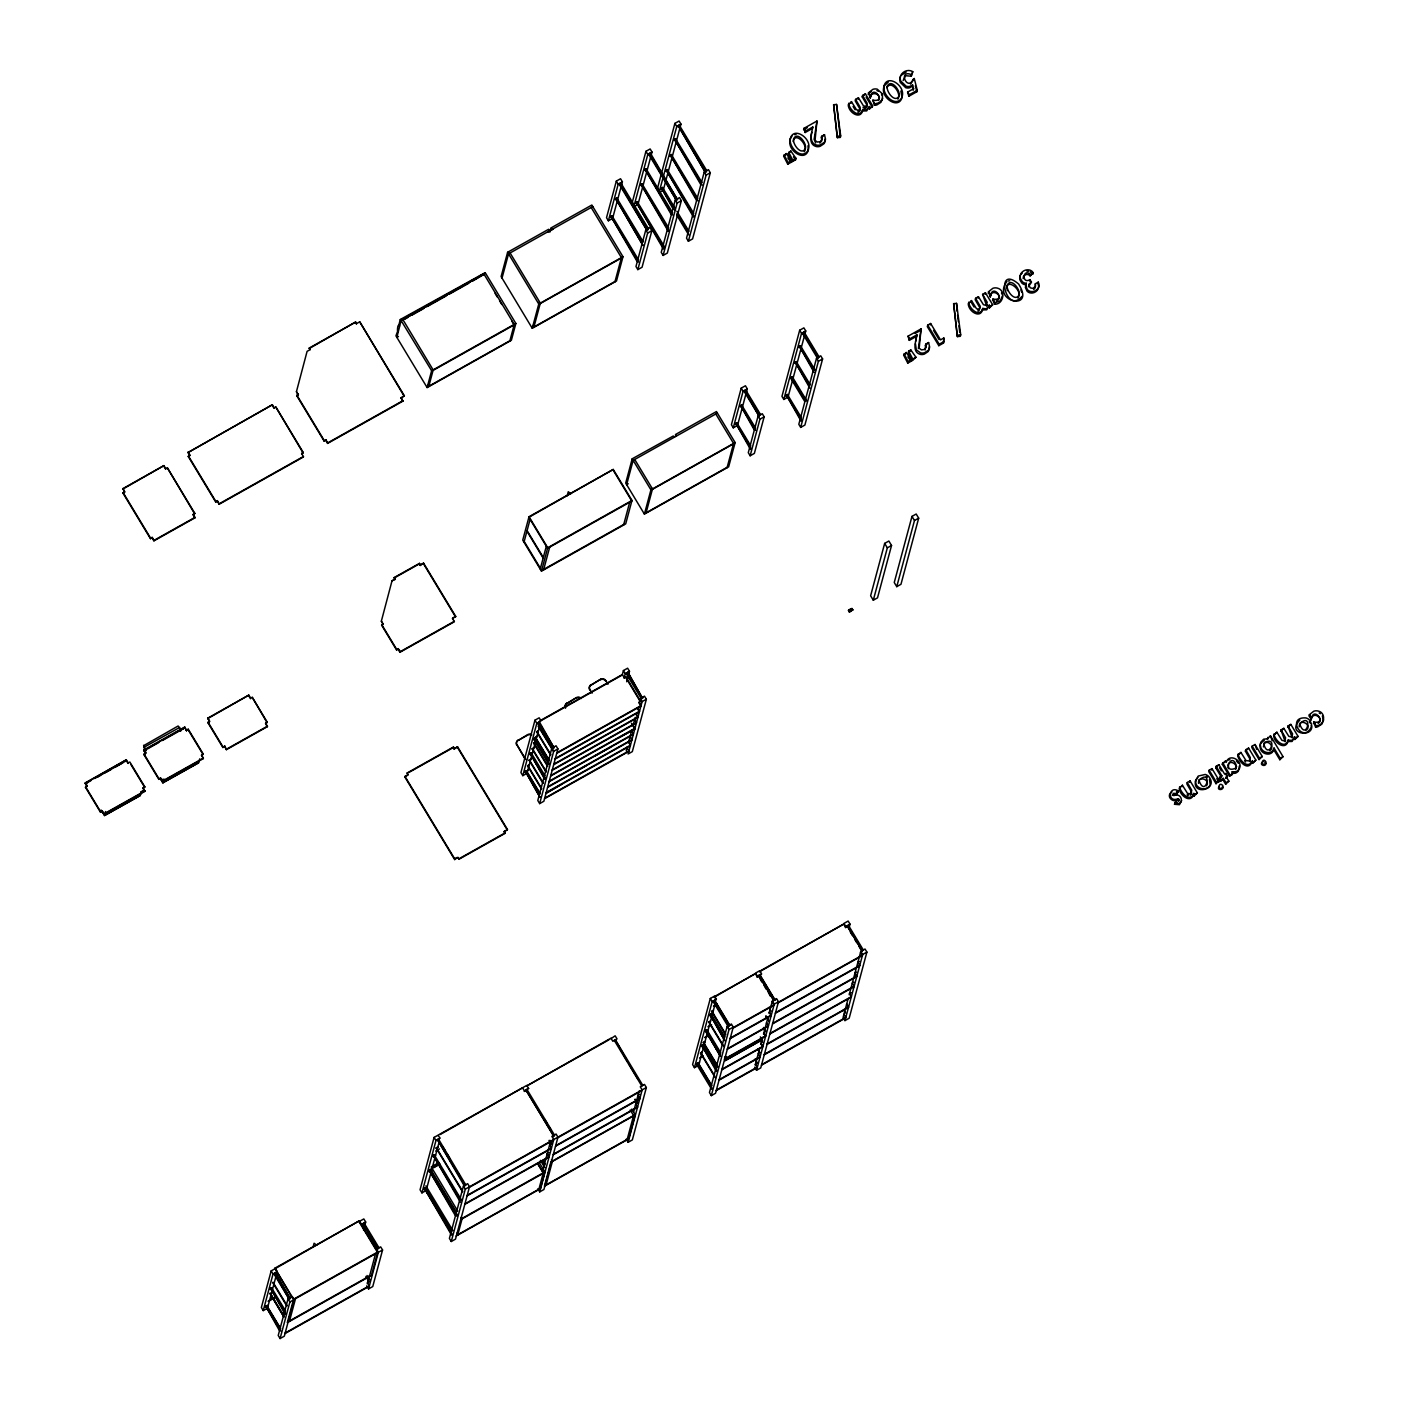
<?xml version="1.0" encoding="UTF-8"?>
<svg xmlns="http://www.w3.org/2000/svg" width="1409" height="1409" viewBox="0 0 1409 1409"><rect width="100%" height="100%" fill="white"/><g stroke="black" fill="none" stroke-linecap="round" stroke-linejoin="round"><path stroke-width="1.5" d="M1198.513 783.351C1197.773 775.285 1210.754 779.371 1206.509 785.799M1299.239 726.833C1298.799 717.287 1313.452 725.107 1305.914 730.373M790.379 138.839C788.564 147.698 802.478 160.837 808.308 149.988M884.042 86.266C882.228 95.143 896.142 108.282 901.971 97.432M808.29 149.812L807.991 145.726M901.954 97.256L900.897 91.004M1023.145 278.63C1022.476 274.896 1027.954 272.765 1030.085 275.865L1033.308 272.818C1030.243 267.64 1021.965 269.559 1020.38 274.931A6.323 6.129 15 0 0 1020.521 278.823L1022.177 281.483A5.425 5.249 15 0 0 1026.298 283.297L1025.365 287.401L1027.02 291.064A5.689 5.513 15 0 0 1030.138 292.896C1035.192 294.111 1040.846 288.634 1037.852 283.596L1038.257 282.135L1035.333 283.773L1035.192 287.771M903.169 80.472L905.459 75.716L911.253 76.192L912.75 71.648C907.783 68.53 900.756 72.053 900.104 77.83A7.591 7.362 15 0 0 900.298 82.426L905.74 87.71A6.904 6.693 15 0 0 910.091 87.622L912.645 85.033L910.496 86.16A6.904 6.693 15 0 1 906.146 86.231L900.686 80.965A7.591 7.362 15 0 1 900.492 76.368M793.161 141.481C795.187 130.72 809.083 145.691 804.257 151.714M915.445 343.726L916.308 349.802L920.588 352.884A7.08 6.851 15 0 0 924.709 352.655L928.267 350.295A5.795 5.618 15 0 0 929.623 346.878L928.601 342.546L925.695 344.183L925.167 349.996M1026.298 283.297L1025.77 285.939L1027.408 289.602A5.689 5.513 15 0 0 1030.543 291.434C1035.58 292.649 1041.251 287.172 1038.257 282.135M1181.658 800.523L1179.439 804.698L1174.507 804.275L1176.497 800.277L1179.051 799.995L1178.118 798.727C1166.793 803.289 1168.818 784.813 1178.4 790.977L1176.251 794.887L1174.049 794.183L1172.429 795.363M811.901 132.199C810.527 136.761 810.703 143.841 816.48 145.039A7.08 6.851 15 0 0 820.602 144.81L824.159 142.45A5.795 5.618 15 0 0 825.498 139.051L824.494 134.7L821.57 136.338L821.676 140.953L819.879 143.102M805.173 132.516L805.561 131.055L812.799 127.004L812.412 128.466L805.173 132.516L803.94 128.342L816.973 121.033L815.054 140.372L817.361 142.062L820.267 141.64L822.063 139.491L821.57 136.338M909.281 340.362L909.686 338.9L916.907 334.831L916.519 336.311L909.281 340.362L908.048 336.187L921.081 328.878L918.369 348.587M921.081 328.878L919.179 348.217L921.468 349.908L924.374 349.485L926.189 347.336L925.695 344.183M143.595 745.361L144.475 746.594M143.665 745.66L178.133 725.987L179.225 727.66M1195.889 779.635C1190.728 796.296 1219.208 789.991 1208.94 776.746A7.186 6.957 15 0 0 1205.223 774.457L1198.231 776.06L1195.501 781.097M812.799 127.004C811.831 132.922 807.516 144.088 816.093 146.501A7.08 6.851 15 0 0 820.197 146.272L823.754 143.912A5.795 5.618 15 0 0 825.11 140.513L825.04 139.156M915.621 341.506L916.519 336.311M916.907 334.831C916.097 340.89 911.553 351.88 920.2 354.346A7.08 6.851 15 0 0 924.322 354.117L927.879 351.757A5.795 5.618 15 0 0 929.236 348.34L929.147 347.001M882.298 99.687L882.545 93.963L877.243 89.154A7.45 7.221 15 0 0 872.84 89.366L868.49 92.835L870.322 97.961C870.357 90.176 882.703 94.104 878.529 100.55M868.472 108.264L866.059 109.884L862.766 109.497C861.445 120.61 848.394 112.949 848.236 104.724L851.476 101.677L856.496 109.761L859.296 110.483L860.194 107.295L855.58 99.37L858.433 97.767L863.4 105.745L866.253 106.573L867.204 103.35L862.607 95.425L865.425 93.839L872.682 105.869L869.459 108.916L868.789 107.806M862.766 109.497C859.948 119.448 849.081 109.743 848.641 103.262M988.484 307.18L986.071 308.8L982.778 308.43C981.439 319.544 968.406 311.882 968.247 303.657L971.488 300.593L976.507 308.694L979.308 309.399L980.206 306.229L975.592 298.285L978.427 296.7L983.412 304.679L986.265 305.489L987.198 302.283L982.601 294.358L985.437 292.773L992.693 304.784L989.47 307.849L989.188 305.26L989.47 307.849M982.778 308.43C979.959 318.364 969.093 308.659 968.635 302.195M1293.885 738.827L1291.472 740.429L1288.161 740.06C1286.84 751.173 1273.806 743.512 1273.648 735.287L1276.871 732.222L1281.908 740.324L1284.691 741.028L1285.607 737.858L1280.992 729.915L1283.828 728.33L1288.795 736.308L1291.666 737.118L1292.599 733.913L1288.002 725.987L1290.838 724.402L1298.094 736.431L1294.871 739.478L1294.589 736.907L1294.871 739.478M1288.161 740.06C1285.36 750.011 1274.476 740.289 1274.035 733.825M870.322 97.961C872.083 82.708 887.371 102.963 872.893 100.127L874.725 105.27L876.768 104.988L880.977 102.293L882.686 98.225M990.316 296.894C992.077 281.624 1007.382 301.896 992.887 299.043L994.736 304.203C1003.578 304.608 1006.185 290.025 997.255 288.088A7.45 7.221 15 0 0 992.852 288.299L988.502 291.751L990.316 296.894C991.073 286.784 1005.568 296.964 996.216 300.998M1315.601 727.15L1315.988 725.688C1324.619 726.234 1326.662 712.725 1318.137 711.034A7.45 7.221 15 0 0 1313.716 711.246L1309.366 714.698L1311.198 719.84C1312.959 704.57 1328.264 724.842 1313.769 721.989L1315.601 727.15L1317.644 726.85L1321.853 724.156L1323.562 720.105M912.645 85.033L913.596 88.732L907.607 92.096L908.84 96.252L916.872 91.744L917.259 90.282L914.265 78.534L910.513 84.153M913.296 79.08C907.396 92.518 897.533 68.794 911.641 74.712L911.253 76.192M325.761 440.295L324.176 441.176L296.735 395.682L298.303 394.784L296.436 391.684L307.092 351.352L310.244 349.573L309.311 348.023L355.649 322.027L356.583 323.577L359.735 321.816L404.348 395.753L401.037 398.043L402.904 401.142L327.628 443.395L325.902 439.767L327.628 443.395M398.183 649.126C401.6 656.841 399.557 645.78 396.598 650.007L381.628 625.191L383.213 624.293L381.346 621.193L392.001 580.86L395.154 579.099L394.221 577.531L419.495 563.353L420.287 565.432L419.495 563.353M123.006 493.168L124.644 492.252L122.918 488.606L163.92 465.604L165.786 468.704L167.354 467.823L194.812 513.316L193.086 514.725L194.953 517.843L153.951 540.845L152.084 537.745L150.446 538.661L123.006 493.168L124.785 491.723L122.918 488.606M122.777 489.134L163.92 465.604M167.354 467.823L194.671 513.845M150.446 538.661L152.225 537.216L153.951 540.845M102.029 811.267L100.444 812.148L85.473 787.332L87.041 786.451L85.315 782.823L126.317 759.821L128.184 762.921L129.839 762.005L144.81 786.821L143.013 788.265L144.898 791.365L103.896 814.367L102.17 810.739L103.896 814.367M85.473 787.332L87.182 785.923L85.315 782.823M303.252 452.465L301.685 453.346L303.411 456.974L219.17 504.246L217.303 501.146L215.718 502.027L188.278 456.534L189.863 455.653L187.996 452.553L272.36 404.753L274.227 407.853L275.812 406.972L303.252 452.465L301.544 453.874M188.278 456.534L190.004 455.125L188.137 452.025M100.444 812.148L102.17 810.739M105.552 811.549L104.46 815.635L140.266 795.539L141.305 791.611M85.174 783.351L126.317 759.821M193.086 514.725L194.812 513.316M194.953 517.843L193.227 514.215M186.604 730.144L188.26 729.21L203.231 754.026L201.593 754.96L203.319 758.588L162.317 781.59L160.591 777.962L158.865 779.371L143.894 754.555L145.479 753.674L143.736 750.046L184.738 727.026L186.464 730.672L184.738 727.026M143.894 754.555L145.62 753.146L143.736 750.046M215.718 502.027L217.444 500.618L219.17 504.246M141.217 791.647L140.16 795.592L104.513 815.441L101.096 810.034M143.013 788.265L144.81 786.821M143.436 791.717L142.327 790.502M144.898 791.365L143.154 787.737M158.865 779.371L160.591 777.962M163.356 780.427L162.317 779.283M163.937 778.93L162.88 782.84L160.644 779.124M187.996 452.553L272.36 404.753M186.464 730.672L188.26 729.21M275.812 406.972L303.111 452.993M224.507 746.576L222.869 747.492L207.898 722.676L209.536 721.76L207.81 718.132L248.812 695.113L250.679 698.212L252.264 697.332L267.234 722.148L265.508 723.557L267.393 726.657L226.391 749.676L224.647 746.048L226.391 749.676M207.898 722.676L209.677 721.232L207.81 718.132M296.436 391.684L298.303 394.784M310.244 349.573L309.311 348.023M296.735 395.682L298.444 394.273M160.45 778.49L162.986 782.788L198.687 762.762L199.726 758.835M203.319 758.588L201.593 754.96M201.434 755.488L203.231 754.026M222.869 747.492L224.647 746.048M207.669 718.643L248.812 695.113M252.264 697.332L267.094 722.676M309.17 348.551L355.649 322.027M324.176 441.176L325.902 439.767M359.735 321.816L404.207 396.264M267.393 726.657L265.649 723.028L267.234 722.148M484.837 272.835L400.315 319.491L398.923 324.739C400.755 329.23 397.866 320.16 397.426 330.305L398.324 331.996M397.62 331.221L395.947 335.853L427.121 387.563L511.361 340.291L515.87 323.471L485.612 273.311L400.896 320.741L400.315 319.491M400.896 320.741L485.224 273.099L400.579 320.23M401.107 320.407L396.88 337.403L398.448 336.522M401.037 398.043L404.348 395.753M402.904 401.142L401.178 397.514M427.121 387.563L431.63 370.726L515.87 323.471M428.706 386.665L433.215 369.845M381.346 621.193L383.213 624.293M392.001 580.86L395.154 579.099M395.013 579.61L394.221 577.531M381.628 625.191L383.354 623.782M483.992 274.35L472.561 281.131M396.598 650.007L398.324 648.598M420.287 565.432L423.581 563.142L455.706 616.385L452.412 618.692M507.61 252.281L501.111 276.569L532.25 328.297L616.49 281.025L622.989 256.737L591.85 205.027L550.849 228.029L549.774 232.062C553.35 222.992 549.933 233.806 548.612 229.28L507.61 252.281L538.766 304.009L532.25 328.297M502.009 278.137L508.543 253.831L592.784 206.577M509.776 341.172L514.285 324.352M358.925 1221.533L377.647 1252.548L293.407 1299.82L287.295 1322.646L371.518 1275.374L377.806 1251.967L359.084 1220.951L271.162 1270.918L261.37 1307.499L263.236 1310.599L267.446 1308.239M457.837 857.799C460.461 861.022 456.939 854.558 454.667 859.578L404.77 776.852L408.064 774.545L407.131 772.995L453.469 746.999L454.262 749.077L453.469 746.999M407.131 772.995L407.923 775.073L404.77 776.852M263.236 1310.599L273.029 1274.018L277.238 1271.658L275.371 1268.558M359.084 1220.951L274.843 1268.223L292.315 1298.006M279.352 1330.448L265.755 1306.196L266.812 1305.615L280.726 1328.687M285.217 1314.368L270.528 1288.354L271.585 1287.773L285.516 1310.846M274.262 1274.458L274.579 1273.296L289.25 1299.309L274.262 1274.458L275.618 1272.697L290.307 1298.711L275.319 1273.859M266.495 1306.777L266.812 1305.615M283.878 1316.992L270.088 1293.039L284.142 1316.341M270.229 1289.517L271.585 1287.773M267.992 1306.196L277.238 1271.658M455.706 616.385L452.553 618.164L454.279 621.792L400.05 652.226M533.835 327.416L540.334 303.129L510.093 252.968M288.017 1298.869L278.225 1335.45L280.092 1338.55L284.301 1336.19L294.111 1299.609L292.244 1296.509L288.017 1298.869L289.902 1301.969L280.092 1338.55M289.391 1321.466L295.52 1298.64M312.974 1247.388L314.101 1243.231L316.708 1245.221M454.262 749.077L457.555 746.788L507.469 829.496L504.158 831.803L505.091 833.353L458.77 859.349M616.332 181.109L606.522 217.69L608.389 220.79L612.598 218.43L622.408 181.849L620.541 178.749L616.332 181.109L618.199 184.209L608.389 220.79M529.027 516.716L522.739 540.123L541.461 571.138L625.702 523.866L631.972 500.459L613.25 469.444L529.027 516.716L547.731 547.731L541.461 571.138M637.079 261.458L610.907 216.387L611.964 215.806L638.436 259.696M615.698 198.546L642.962 245.43L615.698 198.546L616.755 197.965L643.226 241.837M619.414 184.649L619.731 183.487L646.995 230.372L619.414 184.649L620.788 182.888L648.369 228.61L647.312 229.191M523.989 542.183L530.101 519.357M610.608 217.567L611.964 215.806M615.381 199.726L616.755 197.965M454.667 859.578L457.978 857.271M631.901 203.706L645.938 151.327L650.148 148.967L652.015 152.066L637.995 204.446L633.786 206.806L647.805 154.426L652.015 152.066M663.445 249.111L636.181 202.209L637.238 201.628L664.819 247.35M668.236 231.252L640.972 184.368L642.011 183.769L668.5 227.659M671.16 214.362L645.005 169.291L646.062 168.71L672.533 212.6M648.915 154.673L649.232 153.493L676.496 200.395L648.915 154.673L650.289 152.912L677.553 199.796L649.972 154.074M614.905 281.923L621.422 257.636L591.164 207.475M377.7 1249.677L363.011 1223.664L377.999 1248.497M635.864 203.389L637.238 201.628M640.655 185.53L642.011 183.769M644.688 170.471L646.062 168.71M362.712 1224.826L364.068 1223.065L379.056 1247.916M540.211 569.077L546.322 546.252M363.522 1230.163L365.688 1222.026L363.821 1218.926L359.612 1221.286L361.479 1224.386L365.688 1222.026M543.575 569.958L549.686 547.132M567.158 495.88L568.267 491.723L570.874 493.714M645.78 229.931L635.97 266.512L637.837 269.612L642.064 267.252L651.856 230.671L649.989 227.571L645.78 229.931L647.647 233.031L637.837 269.612M657.175 189.51L674.893 123.393L679.103 121.033L680.97 124.133L663.252 190.25L659.042 192.628L676.76 126.493L680.97 124.133M367.221 1283.793L369.387 1275.656M369.422 1276.554L375.534 1253.746M673.273 209.325L661.455 188.031L662.512 187.45L674.647 207.563M693.51 217.074L666.228 170.19L667.285 169.591L693.774 213.481M696.433 200.184L670.279 155.113L671.318 154.532L697.807 198.422M700.678 184.385L674.506 139.315L675.563 138.734L702.034 182.624M678.169 125.63L705.433 172.514L678.169 125.63L679.226 125.049L706.807 170.753M661.138 189.211L662.512 187.45M665.929 171.352L667.285 169.591M669.962 156.293L671.318 154.532M674.189 140.495L675.563 138.734M366.675 1285.818L368.542 1288.918L378.334 1252.337L382.561 1249.977L380.677 1246.877L376.467 1249.237L378.334 1252.337M531.845 734.864A3.681 3.558 15 0 0 527.776 734.582L518.089 740.465L527.635 735.111M524.641 758.324L516.944 744.815A3.681 3.558 15 0 1 518.23 739.936M382.561 1249.977L372.751 1286.558L368.542 1288.918M504.158 831.803L507.469 829.496M522.809 775.654L536.829 723.293L541.038 720.932L539.171 717.815L534.962 720.193L520.925 772.555L522.809 775.654L525.61 774.087M505.091 833.353L504.299 831.275M675.281 199.955L661.244 252.334L663.111 255.434L667.32 253.074L681.357 200.694L679.49 197.595L675.281 199.955L677.148 203.055L663.111 255.434M525.328 771.269L539.999 797.283L525.328 771.269L526.367 770.67L540.299 793.743M544.79 779.441L530.101 753.41L531.158 752.829L545.072 775.901M548.823 764.365L533.835 739.514L536.794 736.784M553.05 748.566L538.062 723.715L539.436 721.954L554.107 747.968L540.193 724.895M526.367 770.67L525.011 772.431M541.532 789.058L527.618 766.02L529.344 764.594M543.046 783.386L529.15 760.349L530.858 758.94M531.158 752.829L530.665 754.678L532.25 753.78M546.076 772.044L532.179 749.007L533.905 747.598M547.608 766.373L533.694 743.336L535.42 741.927M536.935 736.255L533.835 739.514M550.637 755.03L536.741 731.993L538.467 730.584M539.982 724.913L538.256 726.322L553.226 751.138M539.436 721.954L538.062 723.715M527.582 771.199L539.365 727.203M528.639 1088.593L526.755 1085.406L434.095 1137.398L420.058 1189.777L421.943 1192.877L426.152 1190.517L439.062 1142.329M613.091 470.025L631.813 501.058L547.573 548.312L528.868 517.297L613.25 469.444M421.943 1192.877L435.98 1140.497L440.189 1138.137L438.181 1135.636M451.602 1235.182L424.338 1188.298L425.395 1187.699L451.866 1231.589M455.283 1215.509L429.129 1170.439L430.185 1169.857L457.766 1215.562M460.426 1202.264L433.162 1155.38L434.219 1154.781L461.8 1200.503M465.921 1185.128L438.446 1138.983L437.389 1139.582L464.671 1186.466M424.039 1189.46L425.395 1187.699M428.812 1171.619L430.185 1169.857M433.902 1156.648L434.219 1154.781M462.539 1191.82L436.191 1148.141L437.917 1146.715M704.236 172.021L686.518 238.156L688.385 241.256L692.594 238.896L710.312 172.761L708.445 169.661L704.236 172.021L706.103 175.121L688.385 241.256M539.665 803.606L553.702 751.244L557.911 748.884L556.044 745.766L551.817 748.144L537.798 800.506L539.665 803.606L543.874 801.245L557.911 748.884M565.379 707.899A3.681 3.558 15 0 1 566.894 703.461L576.563 697.578A3.681 3.558 15 0 1 581.336 698.512M632.201 458.806L625.702 483.093L644.406 514.109L728.647 466.855L735.146 442.567L716.441 411.551L675.439 434.553C678.134 435.663 672.657 437.988 673.291 435.997L632.201 458.806L650.923 489.839L644.406 514.109M566.894 703.461L576.563 697.578M623.588 525.046L629.7 502.238M561.909 784.144L545.899 793.566M591.164 684.563A3.681 3.558 15 0 0 589.878 689.441L589.737 689.97A3.681 3.558 15 0 1 591.023 685.091L600.71 679.208A3.681 3.558 15 0 1 605.747 680.547L607.983 684.246M570.451 774.545L586.303 765.633M463.438 1186.026L449.401 1238.405L451.267 1241.505L455.494 1239.145L469.514 1186.765L467.647 1183.666L463.438 1186.026L465.305 1189.143L451.267 1241.505M591.023 685.091L600.71 679.208M645.991 513.228L652.49 488.941L634.719 459.475M605.747 680.547L605.606 681.058A3.681 3.558 15 0 0 605.007 680.318M457.714 1235.129L462.222 1218.292M594.845 756.034L610.696 747.14M626.688 681.762L629.488 671.3L627.621 668.201L623.412 670.561L622.197 675.07L541.796 720.193M629.488 671.3L625.279 673.661L624.064 678.169L625.79 676.76L640.76 701.576L639.175 702.457L641.06 705.557L556.819 752.829M642.856 697.173L641.5 698.934L626.512 674.083L627.868 672.322L642.557 698.353L627.868 672.322M618.974 737.664L634.702 729.298M526.896 1089.351L525.522 1091.112L526.896 1089.351L554.477 1135.073M783.668 156.223L786.187 153.563L791.365 160.925L790.96 162.387L787.754 164.201L783.668 156.223L786.187 153.563M626.23 750.874L627.357 746.682M628.414 742.684L631.848 729.932M632.976 725.741L635.212 717.357M639.246 707.248L637.52 708.657L639.387 711.756L555.164 759.028M646.361 699.251L642.134 701.612L628.115 753.974L632.324 751.613L646.361 699.251L644.477 696.152L640.267 698.512L639.034 702.985L640.919 706.085L556.678 753.357M788.265 153.634L790.801 150.974L795.962 158.336L795.574 159.798L792.351 161.612L788.265 153.634L790.801 150.974M787.754 164.201L788.142 162.74L784.056 154.761M792.351 161.612L792.739 160.15L788.653 152.172M741.222 388.127L731.412 424.725L733.279 427.825L737.506 425.448L747.298 388.866L745.431 385.767L741.222 388.127L743.089 391.244L733.279 427.825M750.486 449.436L735.815 423.422L736.854 422.823L750.786 445.896M754.202 429.815L740.588 405.581L741.645 404.982L755.559 428.054M744.322 391.684L744.621 390.504L759.31 416.518L744.322 391.684L745.678 389.923L760.666 414.757M816.973 121.033L814.12 139.35L815.652 142.925M735.498 424.585L736.854 422.823M740.271 406.743L741.645 404.982M727.062 467.735L733.578 443.448L715.79 413.982M542.905 1169.928L550.76 1140.586M538.784 1189.636L543.293 1172.799L537.692 1163.517M553.103 1136.834L553.455 1135.566L525.997 1090.055L524.289 1091.482M554.16 1136.235L554.494 1134.967M539.277 1162.636L544.878 1171.918L540.369 1188.738L456.129 1236.01M539.717 1191.873L553.755 1139.511L551.888 1136.411L556.097 1134.034L557.946 1137.186L543.927 1189.513L539.717 1191.873L537.851 1188.773M824.494 134.7L821.183 137.8M833.617 104.724L837.351 137.677L840.31 137.377L840.697 135.916L836.559 104.442L833.617 104.724L837.351 137.677M545.987 1185.321L552.504 1161.034M836.559 104.442L840.31 137.377M758.077 416.078L748.285 452.659L750.152 455.776L754.361 453.399L764.154 416.817L762.287 413.718L758.077 416.078L759.944 419.195L750.152 455.776M851.089 103.139L851.476 101.677M855.58 99.37L855.193 100.832L859.807 108.757L858.909 111.945M858.046 99.229L858.433 97.767M799.678 330.234L781.96 396.352L783.827 399.452L788.036 397.091L805.754 330.974L803.887 327.874L799.678 330.234L801.545 333.334L783.827 399.452M857.922 112.244L858.328 110.783M865.866 108.035L866.817 104.812L862.22 96.886L862.607 95.425M610.854 1038.75L615.152 1035.809L617.036 1038.909L612.827 1041.269L610.942 1038.169L526.614 1086.004L608.935 1039.824M859.789 111.152L860.177 109.691M865.425 93.839L862.22 96.886M801.017 421.08L786.345 395.066L787.402 394.467L801.316 417.54M804.733 401.459L790.819 378.387L792.175 376.626L807.181 401.477M809.84 388.162L795.169 362.148L796.226 361.549L810.14 384.622M814.085 372.363L799.396 346.35L800.453 345.751L815.441 370.602M802.76 333.827L804.116 332.066L819.105 356.917L817.748 358.679L802.76 333.827L804.116 332.066M786.028 396.228L787.402 394.467M790.819 378.387L792.175 376.626M794.852 363.311L796.226 361.549M799.079 347.512L800.453 345.751M642.874 1085.458L615.293 1039.754L627.128 1061.03M864.915 108.299L865.32 106.82M866.764 107.225L867.169 105.763M869.459 108.916L872.682 105.869M874.725 105.27L872.893 100.127M816.533 358.185L798.815 424.303L800.682 427.403L804.891 425.042L822.609 358.925L820.742 355.825L816.533 358.185L818.4 361.285L800.682 427.403M633.557 1111.93L639.158 1090.989M912.345 73.109L912.75 71.648M627.075 1139.828L633.574 1115.541L630.21 1109.957M635.072 1099.372L637.273 1103.036L637.59 1101.856M635.16 1114.642L628.643 1138.93L544.42 1186.202L550.919 1161.914L635.16 1114.642L631.796 1109.077M628.132 1142.276L642.152 1089.897L640.285 1086.797L644.494 1084.437L646.361 1087.537L632.342 1139.916L628.132 1142.276L626.248 1139.176M908.84 96.252L909.228 94.773L917.259 90.282M914.265 78.534L912.909 80.542M913.596 88.732L913.208 90.194L912.257 86.495M694.461 1067.67L712.179 1001.552L716.388 999.192L714.522 996.093L710.312 998.453L692.594 1064.57L694.461 1067.67L698.67 1065.31M711.651 1089.298L696.662 1064.447L699.516 1062.139M716.441 1071.456L701.77 1045.425L702.809 1044.844L716.741 1067.916M705.803 1030.366L720.475 1056.38L705.803 1030.366L706.86 1029.768L720.774 1052.84M710.03 1014.568L724.719 1040.582L710.03 1014.568L711.087 1013.969L725.001 1037.042M713.394 1002.046L714.75 1000.284L729.739 1025.136L728.383 1026.897L713.394 1002.046L714.433 1001.464L716.582 1005.004M715.49 1078.008L700.52 1053.192L702.316 1051.73M701.453 1046.605L702.809 1044.844M718.291 1067.599L703.32 1042.783L705.099 1041.339M707.882 1030.948L706.156 1032.357L720.069 1055.394M705.486 1031.529L706.86 1029.768M722.711 1045.302L708.815 1022.265L710.594 1020.803M709.713 1015.73L711.087 1013.969M713.447 1010.147L711.668 1011.592L725.565 1034.646M699.234 1063.249L715.279 1003.331M903.662 355.156L906.198 352.479L911.359 359.859L910.971 361.32L907.748 363.117L903.662 355.156L906.198 352.479M727.167 1026.404L709.449 1092.521L711.316 1095.621L715.543 1093.261L733.244 1027.143L731.377 1024.044L727.167 1026.404L729.034 1029.503L711.316 1095.621M908.664 351.105L908.277 352.567L912.363 360.545L915.973 357.27L910.795 349.908L908.664 351.105L912.75 359.066L912.363 360.545M910.408 351.369L910.795 349.908M907.748 363.117L908.153 361.655L904.067 353.677M726.251 1056.556L725.159 1060.642L760.86 1040.582M726.78 1057.912L725.617 1058.229M850.631 609.287L848.535 610.484L851.934 608.494L852.815 609.938L850.56 610.96M852.674 609.78L849.398 611.982L849.838 609.674L850.578 611.612M927.721 325.162L927.316 326.624L938.817 345.681L943.502 343.056L943.871 338.001L940.525 339.886L930.644 323.506L927.721 325.162L939.222 344.219L938.817 345.681M851.494 610.802L851.934 608.494M773.788 1000.672L758.817 975.856L757.232 976.754L755.365 973.637L714.222 997.185M930.257 324.968L930.644 323.506M758.923 975.504L758.606 976.684L759.962 974.922L774.95 999.756L773.911 1000.355L758.923 975.504L759.962 974.922M928.601 342.546L925.29 345.645M884.658 543.398L870.621 595.778L873.298 600.216L877.508 597.856L891.545 545.494L888.868 541.038L884.658 543.398L887.335 547.854L873.298 600.216M943.871 338.001L943.502 343.056M953.629 303.639L957.363 336.61L960.304 336.311L960.709 334.849L956.552 303.375L953.629 303.639L957.363 336.61M956.552 303.375L956.993 311.125M755.224 1065.081L759.645 1048.56M760.754 1044.421L762.41 1038.222M763.519 1034.1L767.958 1017.562M769.067 1013.423L772.379 1001.024L776.588 998.664L778.472 1001.764L760.754 1067.899L756.527 1070.259L754.66 1067.159M756.527 1070.259L774.245 1004.141L778.472 1001.764M911.975 516.399L894.257 582.516L896.758 586.655L900.967 584.295L918.686 518.16L916.185 514.021L911.975 516.399L914.476 520.52L896.758 586.655M971.488 300.593L971.083 302.054L974.112 307.074M975.592 298.285L975.204 299.747L979.819 307.69L978.903 310.861M978.04 298.162L978.427 296.7M977.934 311.16L978.322 309.698M982.601 294.358L986.776 306.158L987.163 304.696M985.05 294.234L985.437 292.773M994.736 304.203L992.887 299.043M847.126 926.752L845.541 927.65L843.815 924.022L759.433 971.805M847.02 927.016L848.394 925.255L863.382 950.106L862.326 950.688L847.337 925.854M848.077 926.418L848.394 925.255M848.923 928.284L850.032 924.163L848.165 921.063L843.938 923.423L845.823 926.523L850.032 924.163M1030.085 275.865L1033.308 272.818M1029.574 281.096L1029.961 279.634C1021.402 284.724 1022.916 267.551 1030.472 274.403M1031.441 282.099L1028.5 286.784L1029.186 283.896L1031.441 282.099L1029.961 279.634M848.077 998.893L843.093 1017.492L844.96 1020.592L849.169 1018.231L866.887 952.114L865.02 949.014L860.811 951.374L849.187 994.772M844.96 1020.592L862.678 954.474L866.887 952.114M1176.251 794.887L1178.4 790.977M1194.145 795.997L1197.368 792.932L1190.112 780.921L1187.276 782.506L1191.785 790.308L1190.658 793.813L1187.505 793.39L1182.415 785.236L1179.174 788.3C1179.791 795.786 1191.503 804.486 1193.863 793.426L1194.145 795.997L1193.476 794.887M1174.507 804.275L1176.497 800.277M1171.865 791.928C1165.683 795.803 1172.094 802.883 1177.73 800.189L1178.118 798.727M1182.028 786.698L1182.415 785.236M1178.946 799.185L1177.73 800.189M1178.664 801.457L1179.051 799.995M1187.276 782.506L1186.889 783.968L1191.398 791.77L1190.253 795.275M1189.724 782.382L1190.112 780.921M1188.456 794.13L1188.051 795.592L1187.1 794.852M1191.327 794.377L1191.715 792.915M1209.186 770.212L1208.781 771.674L1216.037 783.703L1219.261 780.656L1212.004 768.627L1209.186 770.212L1216.443 782.242L1216.037 783.703M1211.617 770.089L1212.004 768.627M1222.994 779.811L1225.654 784.214L1226.041 782.752L1223.382 778.349L1220.793 781.044L1219.225 778.455L1221.427 777.204L1215.738 767.782L1216.126 766.32L1218.961 764.735L1224.65 774.157L1225.865 773.488L1227.433 776.077L1225.83 778.226L1227.433 776.077M1218.961 764.735L1215.738 767.782M1222.237 764.136L1225.46 761.071L1226.217 762.339C1229.405 752.054 1244.587 761.635 1238.758 769.561A6.446 6.252 15 0 1 1235.64 771.762L1231.871 771.709L1232.329 774.563L1229.493 776.165L1222.237 764.136L1225.46 761.071M1219.225 778.455L1221.832 775.743L1216.126 766.32M1221.427 777.204L1221.832 775.743M1220.793 781.044L1223.382 778.349M1225.865 773.488L1227.028 777.539M1229.493 776.165L1232.716 773.101M1226.217 776.746L1228.877 781.167L1225.654 784.214M1237.666 755.471L1240.906 752.424L1245.996 760.561L1249.149 761.001L1250.276 757.478L1245.767 749.694L1248.621 748.091L1255.859 760.12L1252.636 763.167L1251.967 762.058C1247.951 771.639 1238.775 761.459 1237.666 755.471L1240.906 752.424M1250.206 760.085L1249.818 761.564L1249.889 758.94L1245.38 751.156L1245.767 749.694M1248.621 748.091L1245.38 751.156M1252.196 746.083L1251.808 747.545L1259.065 759.574L1262.288 756.527L1255.032 744.498L1252.196 746.083L1259.452 758.112L1259.065 759.574M1255.032 744.498L1256.705 749.394M1252.636 763.167L1255.859 760.12M1267.237 738.88L1270.46 735.833L1283.053 756.686L1279.83 759.733L1273.666 749.518L1274.053 748.056L1280.217 758.271L1279.83 759.733M1270.46 735.833L1272.168 740.764M1276.871 732.222L1273.648 735.287M1285.572 740.253L1285.184 741.715L1280.992 729.915M1283.828 728.33L1280.605 731.394M1292.564 736.326L1292.176 737.788L1288.002 725.987M1290.838 724.402L1287.615 727.449M1311.198 719.84L1309.366 714.698M886.877 87.693C891.034 79.309 901.989 93.628 897.903 99.158M1274.053 748.056C1272.362 755.594 1261.143 753.005 1260.544 746.101A7.239 7.01 15 0 1 1260.949 742.05L1263.626 739.197L1268.399 738.668L1267.642 737.418M1273.666 749.518C1271.975 757.056 1260.756 754.467 1260.157 747.563A7.239 7.01 15 0 1 1260.562 743.512L1264.331 740.183M989.188 305.26L986.74 309.821L982.372 309.892M1294.589 736.907L1292.123 741.469L1287.773 741.521M1020.486 275.16L1019.975 276.393A6.323 6.129 15 0 0 1020.116 280.285L1021.789 282.962A5.425 5.249 15 0 0 1025.893 284.759M1311.532 718.291C1313.875 710.805 1324.812 719.33 1318.12 723.522M1235.499 769.525C1238.881 764.559 1229.617 758.923 1227.785 765.298M790.361 138.646L791.964 136.109M884.024 86.09L888.269 82.074M1193.863 793.426C1189.848 803.007 1180.672 792.827 1179.562 786.838M1021.983 296.366C1005.727 315.757 994.543 263.43 1018.619 284.037C1036.249 312.041 991.179 301.526 1006.854 281.571M1017.914 298.074C1023.991 289.972 1004.177 276.129 1007.382 290.641M882.157 99.616L879.057 102.751L875.112 103.808M1196.03 779.741L1197.826 777.521M868.103 94.297L871.026 91.479M988.114 293.213L989.435 291.593M1308.979 716.177L1310.3 714.539M901.549 75.047L906.093 72.158M1021.261 274.05L1022.265 273.064M1264.049 743.899C1267.994 738.844 1275.251 747.474 1269.844 750.61M1219.366 786.099C1215.491 790.942 1225.231 790.66 1222.713 785.412C1218.309 780.991 1217.64 791.453 1222.572 787.719L1222.325 786.874M1033.66 289.409L1034.646 288.669M1299.82 720.14C1284.004 735.921 1320.761 739.021 1309.648 720.228A7.186 6.957 15 0 0 1305.932 717.938C1285.994 716.353 1302.744 744.498 1311.339 726.991L1311.163 725.635M677.852 126.81L678.909 126.211M618.199 184.209L622.408 181.849M547.678 232.256L553.332 229.086M404.682 319.227L408.469 317.113M412.238 315L423.545 308.641M427.314 306.528L446.177 295.943M449.947 293.829L468.792 283.244M706.103 175.121L710.312 172.761M676.813 199.215L677.87 198.634M803.535 129.804L807.269 127.726M677.148 203.055L681.357 200.694M647.647 233.031L651.856 230.671M788.142 162.74L791.365 160.925M792.739 160.15L795.962 158.336M538.766 304.009L622.989 256.737M621.299 258.076L540.228 303.569L539.295 302.019M433.056 370.426L514.126 324.933L511.89 321.217M615.029 281.483L533.958 326.976L533.025 325.426M154.109 540.316L195.094 517.314M219.311 503.717L303.551 456.446M327.769 442.866L403.044 400.614M509.899 340.731L428.829 386.225L427.896 384.675M801.545 333.334L805.754 330.974M394.08 578.06L419.354 563.882M420.428 564.903L423.581 563.142M743.089 391.244L747.298 388.866M717.375 413.101L633.134 460.356L626.635 484.643L628.22 483.763M818.4 361.285L822.609 358.925M143.595 750.574L184.597 727.555M90.986 780.568L85.385 783.739L86.319 785.289M94.702 778.508L98.436 776.394M102.153 774.334L126.405 760.701M145.039 750.275L146.307 749.553L144.968 750.557M147.54 748.866L158.724 742.561M162.44 740.5L184.826 727.925M86.724 783.017L87.869 782.365M97.644 776.993L101.536 774.95M105.323 772.696L111.082 769.455M114.904 767.306L122.583 762.991M182.307 729.386L183.469 728.735M759.944 419.195L764.154 416.817M915.11 333.475L920.693 330.34M547.731 547.731L631.972 500.459M650.923 489.839L735.146 442.567M733.455 443.888L652.385 489.381L651.451 487.831M989.858 306.387L992.693 304.784M908.153 361.655L911.359 359.859M912.75 359.066L915.973 357.27M939.222 344.219L943.889 341.594M104.037 813.838L145.039 790.836M162.088 781.255L203.46 758.06M162.933 782.647L198.581 762.78M543.715 569.377L623.747 524.465M646.115 512.788L727.185 467.295M226.532 749.148L267.534 726.146M400.191 651.698L454.42 621.263M408.839 772.484L453.328 747.527M454.402 748.549L457.555 746.788M540.017 720.739L622.338 674.541L624.205 677.641L625.79 676.76M626.512 674.083L627.569 673.502M536.741 731.993L538.326 731.112M914.476 520.52L918.686 518.16M533.694 743.336L535.279 742.455M887.335 547.854L891.545 545.494M532.179 749.007L533.764 748.126M529.784 754.59L532.391 753.269M529.15 760.349L530.717 759.451M554.424 746.805L553.367 747.404L538.379 722.553M527.618 766.02L529.203 765.122M527.829 770.265L526.244 771.163L539.083 792.422M526.103 771.692L527.688 770.793M555.305 758.5L639.527 711.228L637.661 708.128M637.731 712.919L636.146 713.799L638.013 716.899L553.79 764.171M553.649 764.7L637.872 717.428L636.005 714.328M552.258 769.842L636.498 722.57L634.631 719.471M552.117 770.371L636.357 723.099L634.49 719.999M550.743 775.514L634.983 728.242L633.099 725.142M550.602 776.042L634.843 728.77L631.479 723.204M850.754 608.847L848.394 610.326L849.398 611.982M849.944 609.938L852.04 608.758M849.275 611.717L852.815 609.938M549.228 781.185L633.451 733.913L631.584 730.813M549.087 781.713L633.31 734.441M547.714 786.856L631.937 739.584L630.07 736.484M547.573 787.384L631.796 740.112M546.181 792.527L630.422 745.255L628.555 742.156M546.04 793.056L630.281 745.784M544.667 798.198L628.907 750.927L627.023 747.827M544.526 798.709L628.766 751.455M458.911 858.821L505.232 832.825M440.084 1134.562L522.545 1087.854L524.43 1090.953L528.622 1088.505M615.293 1039.754L614.254 1040.335L641.817 1086.057M436.191 1148.141L437.776 1147.243M435.68 1151.047L439.502 1148.899M755.365 973.637L714.363 996.656L716.248 999.756L714.592 1000.672L729.563 1025.488L731.218 1024.572M759.574 971.277L843.815 924.022M432.845 1156.542L433.902 1155.961L460.373 1199.852M434.06 1156.12L435.628 1155.221M761.459 974.376L759.874 975.275L774.844 1000.091L776.429 999.192M845.682 927.122L847.267 926.224L862.238 951.04L860.652 951.938L862.537 955.038L778.296 1002.31M757.091 977.265L758.676 976.384M713.447 1006.008L717.181 1003.913M431.242 1166.863L436.984 1163.64M431.506 1167.603L439.168 1163.235M431.911 1167.744L439.573 1163.447M433.725 1167.039L439.467 1163.816M431.929 1168.29L439.467 1164.063M433.69 1167.674L439.361 1164.503M710.594 1016.664L714.31 1014.568M708.815 1022.265L710.453 1021.331M707.882 1026.791L711.598 1024.713M705.081 1037.2L708.815 1035.104M704.94 1037.729L708.674 1035.633M703.32 1042.783L704.958 1041.867M729.034 1029.503L733.244 1027.143M733.085 1027.672L774.087 1004.67L772.22 1001.57M732.944 1028.2L773.946 1005.198M778.155 1002.821L862.378 955.566L860.512 952.466M859.455 961.449L857.87 962.329L859.737 965.429L775.514 1012.701M700.52 1053.192L702.175 1052.259M730.302 1038.063L771.304 1015.061L769.42 1011.961M730.161 1038.592L771.163 1015.59L769.279 1012.49M775.373 1013.23L859.596 965.958M465.305 1189.143L646.361 1087.537M699.516 1057.983L703.25 1055.905M469.373 1187.347L553.596 1140.075M557.805 1137.715L642.046 1090.443M268.362 1300.912L274.103 1297.689M268.221 1301.44L273.962 1298.217M856.602 972.104L855.016 972.985L856.883 976.085L772.66 1023.357M639.616 1094.441L638.03 1095.321L639.915 1098.421L555.674 1145.693M696.662 1064.447L698.036 1062.685L711.95 1085.758M268.309 1305.086L266.741 1305.984L279.563 1327.243M265.438 1307.376L268.168 1305.615M727.431 1048.736L768.433 1025.717L766.566 1022.617M727.291 1049.265L768.292 1026.245L766.426 1023.145M772.519 1023.885L856.742 976.613L854.876 973.513M467.224 1195.325L551.465 1148.053L549.598 1144.953M467.083 1195.854L551.324 1148.582M555.533 1146.221L639.774 1098.95L637.89 1095.85M548.894 1152.58L547.308 1153.46L549.175 1156.56L464.952 1203.832M853.872 982.232L852.304 983.13L854.171 986.23L769.93 1033.501M377.806 1251.967L293.565 1299.239L274.843 1268.223M289.902 1301.969L294.111 1299.609M553.402 1154.2L637.625 1106.928L635.758 1103.828M1194.533 794.535L1197.368 792.932M1216.443 782.242L1219.261 780.656M1259.452 758.112L1262.288 756.527M1295.258 738.017L1298.094 736.431M464.811 1204.36L549.034 1157.088L547.168 1153.989M553.261 1154.728L637.484 1107.456L635.618 1104.357M762.797 1037.376L763.942 1036.725M724.349 1059.057L765.721 1035.862L763.854 1032.762M724.578 1059.392L765.58 1036.39L763.713 1033.273M769.79 1034.012L854.03 986.758M725.265 1060.554L760.79 1040.476M851.089 992.64L849.521 993.521L851.388 996.621L767.148 1043.893M1226.041 782.752L1228.877 781.167M633.451 1115.981L552.381 1161.474L551.447 1159.924M721.936 1069.255L762.938 1046.253L761.071 1043.153M721.795 1069.783L762.797 1046.781L760.93 1043.682M767.007 1044.421L851.247 997.149M1280.217 758.271L1283.053 756.686M460.637 1219.19L544.878 1171.918M543.134 1173.398L462.064 1218.891L461.13 1217.341M719.154 1079.664L760.156 1056.644L758.289 1053.545L759.856 1052.664L757.725 1049.124M764.365 1054.284L848.605 1007.03L846.721 1003.913M289.55 1320.885L369.581 1275.973M719.013 1080.192L760.015 1057.173M764.224 1054.813L848.465 1007.541L846.58 1004.441M369.105 1281.75L367.52 1282.648L369.387 1285.748L285.164 1333.002M546.111 1184.881L627.181 1139.388M538.907 1189.196L457.837 1234.689L456.903 1233.139M716.371 1090.055L757.373 1067.053L755.488 1063.954M761.582 1064.693L845.805 1017.421L843.938 1014.321M716.23 1090.584L757.232 1067.582L755.347 1064.464M761.441 1065.204L845.664 1017.95M285.023 1333.53L369.246 1286.276M1228.63 760.085L1229.898 759.521M1263.168 761.688C1257.638 764.664 1267.078 768.222 1266.004 762.04C1262.64 755.911 1259.664 767.236 1265.581 763.572L1264.771 762.11M794.606 134.63L796.103 134.401M1008.263 280.99L1009.76 280.761M995.124 302.741L1000.337 300.786L1002.504 295.731M837.756 136.215L840.697 135.916M957.75 335.148L960.709 334.849M1232.822 773.435L1235.253 773.224A6.446 6.252 15 0 0 1238.37 771.022L1239.409 765.915M1026.95 271.144L1028.623 271.268M992.5 300.504L994.014 300.962M1313.382 723.451L1314.879 723.909M876.856 90.616L878.283 91.109M862.378 110.959L866.729 110.906L869.194 106.344L869.864 107.454M1176.11 801.739L1177.237 802.214M1176.656 793.426L1173.133 793.408L1173.75 795.627C1183.014 791.735 1184.317 807.234 1174.895 802.813M1176.48 791.576L1178.012 792.439M1319.159 712.989L1320.392 713.729M1030.243 271.849L1032.903 274.279M863.013 107.207L863.964 108.017M485.312 273.117L401.266 320.6M1236.398 760.913L1238.335 763.202M146.377 750.363L144.088 747.263L179.736 727.379L180.669 731.236M1309.26 721.69L1310.176 722.958M1244.57 760.596L1245.591 762.022M793.496 156.857L795.574 159.798M787.86 157.967L790.96 162.387M907.872 356.9L910.971 361.32M1313.769 721.989L1315.988 725.688M907.607 92.096L909.228 94.773M868.49 92.835L870.709 96.499M988.502 291.751L990.721 295.432M866.077 97.027L872.294 107.331M1253.024 761.705L1252.354 760.596C1248.356 770.177 1239.18 759.997 1238.071 754.009M853.097 106.468L855.122 109.814M1222.625 762.674L1229.881 774.703M1219.525 767.764L1221.409 770.899M1219.63 776.975L1221.198 779.582M1216.795 778.684L1218.873 782.118M933.551 330.428L939.028 339.534M803.94 128.342L805.561 131.055M908.048 336.187L909.686 338.9M680.019 128.043L706.49 171.933M803.799 333.246L817.731 356.318M803.06 332.665L818.065 357.499M674.893 123.393L676.76 126.493M675.246 139.896L700.625 181.955M800.136 346.931L814.067 370.003M674.506 139.315L702.087 185.037M799.396 346.35L813.328 369.422M671.019 155.695L696.381 197.753M795.909 362.729L809.823 385.802M670.279 155.113L697.86 200.835M795.169 362.148L809.083 385.221M666.968 170.771L692.347 212.829M791.876 377.788L804.715 399.099M666.228 170.19L693.809 215.912M791.136 377.207L805.05 400.279M645.938 151.327L647.805 154.426M676.848 211.209L688.983 231.34M662.195 188.612L673.22 206.894M679.842 217.867L687.574 230.671M787.085 395.647L800.999 418.72M661.455 188.031L674.7 209.976M676.901 213.64L687.927 231.921M786.345 395.066L801.334 419.917M676.584 214.802L688.719 234.916M645.745 169.873L671.124 211.931M645.005 169.291L672.586 215.013M641.711 184.949L667.073 227.008M640.972 184.368L668.553 230.09M636.921 202.79L652.367 228.399M654.569 232.045L662.3 244.849M636.181 202.209L663.762 247.931M620.471 184.051L648.052 229.773M745.361 391.086L759.292 414.158M616.438 199.127L641.817 241.186M741.328 406.162L754.185 427.455M740.588 405.581L755.576 430.414M611.647 216.968L637.027 259.027M736.555 424.003L750.469 447.076M610.907 216.387L638.488 262.109M735.815 423.422L750.803 448.273M484.044 274.209L514.25 324.493M495.087 293.371L497.324 297.07M499.561 300.786L501.815 304.503M849.151 928.196L860.934 947.729M850.332 932.071L852.463 935.611M854.611 939.169L856.742 942.709M858.891 946.249L861.022 949.807M860.811 951.374L862.678 954.474M843.463 1009.549L845.611 1013.089M626.829 672.921L641.817 697.772M623.412 670.561L625.279 673.661M640.267 698.512L642.134 701.612M625.649 677.289L639.545 700.326M402.956 319.702L433.179 369.986M400.984 320.354L431.63 370.726M527.16 530.717L543.381 557.594M527.001 531.299L543.222 558.193M524.254 541.549L540.475 568.426M589.878 689.441L592.115 693.14M759.75 978.163L761.811 982.003M764.03 985.243L766.091 989.1M768.31 992.341L770.371 996.198M772.379 1001.024L774.245 1004.141M355.508 322.555L356.442 324.105M768.874 1007.523L771.005 1011.081M765.985 1015.819L768.134 1019.376M765.844 1016.347L769.067 1021.666M763.555 1027.46L765.686 1031.018M763.361 1028.288L765.492 1031.828M760.349 1036.883L762.498 1040.423M760.508 1038.715L762.639 1042.273M755.048 1059.216L757.179 1062.756M754.942 1059.515L757.073 1063.055M718.731 1008.562L720.862 1012.102M713.694 1000.883L728.7 1025.717M710.312 998.453L712.179 1001.552M711.809 1011.063L725.705 1034.118M534.962 720.193L536.829 723.293M538.397 725.794L553.702 751.244M710.77 1015.149L723.627 1036.443M536.882 731.465L550.778 754.519M708.956 1021.736L723.927 1046.552M535.367 737.136L549.263 760.173M549.123 760.701L535.226 737.664L549.123 760.825M545.582 756.668L547.731 760.226M534.134 738.351L549.14 763.202M724.578 1057.085L725.512 1058.635M533.835 742.807L547.749 765.844M706.543 1030.948L718.326 1050.462M706.296 1031.828L720.21 1054.883M423.44 563.67L455.565 616.913M532.32 748.478L546.216 771.516M530.841 753.991L544.702 777.187M530.101 753.41L545.089 778.261M533.87 759.997L544.561 777.715M703.461 1042.255L717.357 1065.31M702.51 1046.006L715.349 1067.317M701.77 1045.425L716.758 1070.276M529.291 759.821L543.187 782.858M516.944 744.815L525.909 759.662M527.759 765.492L541.672 788.529M700.66 1052.664L714.574 1075.701M527.125 773.611L529.273 777.169M296.876 395.154L324.317 440.647M697.878 1063.055L710.717 1084.331M707.353 1079.84L710.576 1085.159M696.979 1063.284L711.968 1088.135M272.219 405.281L274.086 408.381M457.414 747.298L507.328 830.024M381.769 624.663L396.739 649.479M629.33 1064.693L638.154 1079.329M635.142 1099.302L637.344 1102.948M404.911 776.324L454.808 859.05M188.419 456.005L215.876 501.498M163.779 466.132L165.646 469.232M544.473 1119.116L546.674 1122.762M548.876 1126.39L551.06 1130.036M525.839 1089.95L553.42 1135.672M549.88 1140.357L552.081 1144.002M548.982 1140.427L551.166 1144.073M542.888 1160.452L545.107 1164.116M542.588 1161.632L544.79 1165.278M541.849 1161.051L544.05 1164.697M540.422 1160.382L544.843 1167.709M537.657 1163.658L543.258 1172.957M248.671 695.641L250.538 698.741M123.147 492.639L150.587 538.132M208.039 722.148L223.009 746.964M442.866 1146.908L445.05 1150.554M447.252 1154.182L449.453 1157.828M442.549 1147.472L450.264 1160.276M457.995 1173.063L460.197 1176.726M437.389 1139.582L464.97 1185.286M188.119 729.739L203.09 754.555M434.095 1137.398L435.98 1140.497M436.332 1147.613L462.68 1191.292M433.162 1155.38L460.267 1200.327M431.964 1168.149L457.696 1211.018M430.397 1169.03L456.164 1211.758M429.868 1171.02L456.34 1214.91M429.129 1170.439L456.71 1216.161M425.888 1185.867L452.782 1230.444M425.078 1188.861L450.457 1230.938M424.338 1188.298L451.919 1234.002M144.035 754.026L159.006 778.842M130.755 764.294L144.669 787.349M126.176 760.349L128.043 763.449M363.751 1224.245L377.682 1247.317M85.614 786.821L100.585 811.637M367.027 1275.497L370.25 1280.834M365.882 1276.431L368.031 1279.988M271.162 1270.918L273.029 1274.018M272.994 1282.225L287.049 1305.527M272.835 1282.806L286.89 1306.108M271.268 1288.936L285.199 1312.008M270.528 1288.354L285.534 1313.206M269.929 1293.638L283.984 1316.939M265.755 1306.196L280.743 1331.047M1322.364 715.931L1323.438 720.105M1001.5 292.984L1002.151 294.34M881.488 94.051L882.14 95.425M1209.468 779.459L1210.243 784.972C1206.632 791.805 1195.061 788.952 1195.642 781.079M1227.82 766.954L1228.507 768.627M1028.887 285.322L1030.296 287.841L1032.744 288.422L1035.58 286.309L1035.333 283.773M1020.891 289.937L1021.666 292.086M915.374 85.879L916.872 91.744M957.556 315.317L958.384 321.622M958.93 325.814L959.758 332.101M1263.82 743.846C1267.994 761.054 1279.337 735.621 1264.437 742.437L1263.433 746.946M528.516 734.758A3.681 3.558 15 0 1 530.418 734.776M516.804 745.343A3.681 3.558 15 0 1 517.702 740.729M576.422 698.107A3.681 3.558 15 0 1 580.103 698.124M565.749 707.794A3.681 3.558 15 0 1 567.034 702.932M600.569 679.737A3.681 3.558 15 0 1 604.232 679.754M1206.227 776.429A7.186 6.957 15 0 1 1207.478 777.204M1198.918 780.234C1205.593 799.467 1213.29 767.359 1198.918 780.234M1299.626 723.733C1306.302 742.966 1313.998 710.841 1299.626 723.733M789.991 140.301C787.279 151.045 806.582 163.479 808.678 148.35C811.39 137.606 792.069 125.172 789.991 140.301M883.654 87.745C880.942 98.471 900.245 110.924 902.341 95.794C905.054 85.051 885.733 72.599 883.654 87.745M793.619 138.786C792.21 144.176 801.651 156.346 805.437 148.421C806.846 143.031 797.406 130.826 793.619 138.786M887.283 86.231C885.874 91.62 895.314 103.79 899.101 95.865C900.51 90.475 891.052 78.27 887.283 86.231M1007.276 285.146C1005.885 290.536 1015.325 302.724 1019.112 294.798C1020.503 289.391 1011.063 277.186 1007.276 285.146M1236.503 766.619L1235.887 768.064C1221.004 774.862 1232.294 749.429 1236.503 766.619M759.733 970.713L755.523 973.073L757.39 976.19L761.6 973.813L759.733 970.713M145.796 752.987L144.264 747.281L145.655 753.005"/></g></svg>
